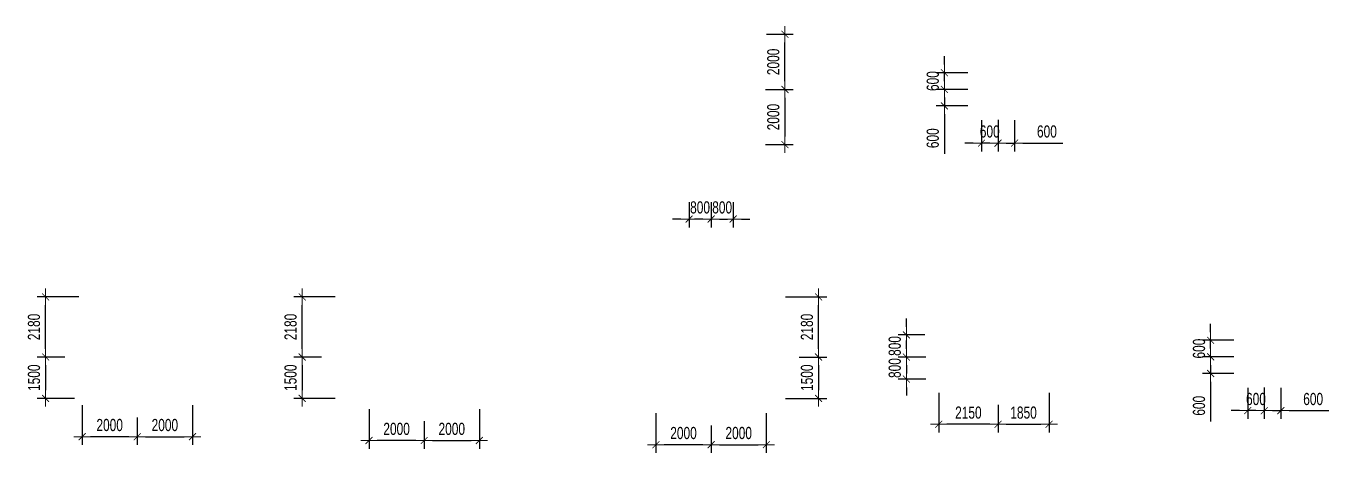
# Model space of a CAD drawing. Header units: millimetres. Extents: x -259680 to 389590, y -106473 to 139263.
# Drawn here: x 146719 to 193944, y 68122 to 83600 of the extents above; entities that cross this region are included whole.
import ezdxf

# ---------------------------------------------------------------- set-up
doc = ezdxf.new("R2010")
doc.units = ezdxf.units.MM
doc.layers.get('Defpoints').update_dxf_attribs({"color": 151, "lineweight": 9})
doc.layers.add('NDC_S_DIM', color=1, linetype='Continuous', lineweight=15)
doc.styles.add('NDC_DIM', font='', dxfattribs={"width": 0.75})
doc.styles.get('NDC_DIM').set_extended_font_data('Dotum')
doc.dimstyles.new('NDC_dim_200', dxfattribs={"dimscale": 200, "dimtxt": 2.2, "dimasz": 1.5, "dimexe": 1.5, "dimexo": 2.5, "dimgap": 1, "dimtad": 1, "dimdec": 0, "dimzin": 0, "dimdsep": 46, "dimtxsty": 'NDC_DIM', "dimblk": 'DIMMARK', "dimcen": 0.09, "dimdle": 1.2, "dimclrd": 1, "dimclre": 1, "dimclrt": 3, "dimadec": 0, "dimazin": 0, "dimtfac": 1, "dimtdec": 0, "dimtix": 1, "dimtofl": 0, "dimtmove": 0, "dimatfit": 3, "dimfxl": 6, "dimfxlon": 1, "dimtolj": 1, "dimtzin": 0, "dimarcsym": 0})

# ---------------------------------------------------------------- blocks, each defined once
blk = doc.blocks.new('DIMMARK')
at = {"layer": 'NDC_S_DIM', "color": 1}
blk.add_line((-1.5, 0), (1, 0), dxfattribs=at)
at = {"layer": 'NDC_S_DIM', "color": 2, "const_width": 0.1}
blk.add_lwpolyline([(-0.42, -0.42), (0.42, 0.42)], dxfattribs=at)
blk = doc.blocks.new('*D579')
at = {"layer": 'Defpoints', "color": 0, "ltscale": 100, "transparency": 16777216}
for p in [(171550, 77712), (172350, 77712), (172350, 76602)]:
    blk.add_point(p, dxfattribs=at)
at = {"layer": 'NDC_S_DIM', "color": 1, "lineweight": -2, "ltscale": 100, "transparency": 16777216}
for p, q in [((171550, 77212), (171550, 76302)), ((172350, 77212), (172350, 76302)), ((171250, 76602), (170950, 76602)), ((172650, 76602), (172950, 76602))]:
    blk.add_line(p, q, dxfattribs=at)
at = {"layer": 'NDC_S_DIM', "color": 1, "lineweight": -2, "ltscale": 100, "transparency": 16777216, "xscale": 300, "yscale": 300, "zscale": 300}
blk.add_blockref('DIMMARK', (171550, 76602), dxfattribs=at)
at = {"layer": 'NDC_S_DIM', "color": 1, "lineweight": -2, "ltscale": 100, "transparency": 16777216, "xscale": 300, "yscale": 300, "zscale": 300, "rotation": 180}
blk.add_blockref('DIMMARK', (172350, 76602), dxfattribs=at)
at = {"layer": 'NDC_S_DIM', "color": 3, "ltscale": 100, "transparency": 16777216, "insert": (171950, 77022), "char_height": 440, "attachment_point": 5, "style": 'NDC_DIM'}
blk.add_mtext('\\A1;800', dxfattribs=at)
blk = doc.blocks.new('*D580')
at = {"layer": 'Defpoints', "color": 0, "ltscale": 100, "transparency": 16777216}
for p in [(170750, 77712), (171550, 77712), (170750, 76602)]:
    blk.add_point(p, dxfattribs=at)
at = {"layer": 'NDC_S_DIM', "color": 1, "lineweight": -2, "ltscale": 100, "transparency": 16777216}
for p, q in [((170750, 77212), (170750, 76302)), ((171550, 77212), (171550, 76302)), ((170450, 76602), (170150, 76602)), ((171850, 76602), (172150, 76602))]:
    blk.add_line(p, q, dxfattribs=at)
at = {"layer": 'NDC_S_DIM', "color": 1, "lineweight": -2, "ltscale": 100, "transparency": 16777216, "xscale": 300, "yscale": 300, "zscale": 300}
blk.add_blockref('DIMMARK', (170750, 76602), dxfattribs=at)
at = {"layer": 'NDC_S_DIM', "color": 1, "lineweight": -2, "ltscale": 100, "transparency": 16777216, "xscale": 300, "yscale": 300, "zscale": 300, "rotation": 180}
blk.add_blockref('DIMMARK', (171550, 76602), dxfattribs=at)
at = {"layer": 'NDC_S_DIM', "color": 3, "ltscale": 100, "transparency": 16777216, "insert": (171150, 77022), "char_height": 440, "attachment_point": 5, "style": 'NDC_DIM'}
blk.add_mtext('\\A1;800', dxfattribs=at)
blk = doc.blocks.new('*D581')
at = {"layer": 'Defpoints', "color": 0, "ltscale": 100, "transparency": 16777216}
for p in [(173026, 81300), (173026, 79300), (174226, 79300)]:
    blk.add_point(p, dxfattribs=at)
at = {"layer": 'NDC_S_DIM', "color": 1, "lineweight": -2, "ltscale": 100, "transparency": 16777216}
for p, q in [((173526, 81300), (174526, 81300)), ((174226, 81000), (174226, 79600)), ((173526, 79300), (174526, 79300))]:
    blk.add_line(p, q, dxfattribs=at)
at = {"layer": 'NDC_S_DIM', "color": 1, "lineweight": -2, "ltscale": 100, "transparency": 16777216, "xscale": 300, "yscale": 300, "zscale": 300}
for p, rotation in [((174226, 81300), 90), ((174226, 79300), 270)]:
    blk.add_blockref('DIMMARK', p, dxfattribs=dict(at, rotation=rotation))
at = {"layer": 'NDC_S_DIM', "color": 3, "ltscale": 100, "transparency": 16777216, "insert": (173806, 80300), "char_height": 440, "attachment_point": 5, "rotation": 90, "style": 'NDC_DIM'}
blk.add_mtext('\\A1;2000', dxfattribs=at)
blk = doc.blocks.new('*D582')
at = {"layer": 'Defpoints', "color": 0, "ltscale": 100, "transparency": 16777216}
for p in [(173054, 83300), (174226, 83300), (173026, 81300)]:
    blk.add_point(p, dxfattribs=at)
at = {"layer": 'NDC_S_DIM', "color": 1, "lineweight": -2, "ltscale": 100, "transparency": 16777216}
for p, q in [((173554, 83300), (174526, 83300)), ((174226, 81600), (174226, 83000)), ((173526, 81300), (174526, 81300))]:
    blk.add_line(p, q, dxfattribs=at)
at = {"layer": 'NDC_S_DIM', "color": 1, "lineweight": -2, "ltscale": 100, "transparency": 16777216, "xscale": 300, "yscale": 300, "zscale": 300}
for p, rotation in [((174226, 83300), 90), ((174226, 81300), 270)]:
    blk.add_blockref('DIMMARK', p, dxfattribs=dict(at, rotation=rotation))
at = {"layer": 'NDC_S_DIM', "color": 3, "ltscale": 100, "transparency": 16777216, "insert": (173806, 82300), "char_height": 440, "attachment_point": 5, "rotation": 90, "style": 'NDC_DIM'}
blk.add_mtext('\\A1;2000', dxfattribs=at)
blk = doc.blocks.new('*D587')
at = {"layer": 'Defpoints', "color": 0, "ltscale": 100, "transparency": 16777216}
for p in [(150750, 69912), (152750, 70350), (152750, 68712)]:
    blk.add_point(p, dxfattribs=at)
at = {"layer": 'NDC_S_DIM', "color": 1, "lineweight": -2, "ltscale": 100, "transparency": 16777216}
for p, q in [((152750, 69850), (152750, 68412)), ((150750, 69412), (150750, 68412)), ((151050, 68712), (152450, 68712))]:
    blk.add_line(p, q, dxfattribs=at)
at = {"layer": 'NDC_S_DIM', "color": 1, "lineweight": -2, "ltscale": 100, "transparency": 16777216, "xscale": 300, "yscale": 300, "zscale": 300, "rotation": 180}
blk.add_blockref('DIMMARK', (150750, 68712), dxfattribs=at)
at = {"layer": 'NDC_S_DIM', "color": 1, "lineweight": -2, "ltscale": 100, "transparency": 16777216, "xscale": 300, "yscale": 300, "zscale": 300}
blk.add_blockref('DIMMARK', (152750, 68712), dxfattribs=at)
at = {"layer": 'NDC_S_DIM', "color": 3, "ltscale": 100, "transparency": 16777216, "insert": (151750, 69132), "char_height": 440, "attachment_point": 5, "style": 'NDC_DIM'}
blk.add_mtext('\\A1;2000', dxfattribs=at)
blk = doc.blocks.new('*D561')
at = {"layer": 'Defpoints', "color": 0, "ltscale": 100, "transparency": 16777216}
for p in [(148750, 70350), (150750, 69912), (148750, 68712)]:
    blk.add_point(p, dxfattribs=at)
at = {"layer": 'NDC_S_DIM', "color": 1, "lineweight": -2, "ltscale": 100, "transparency": 16777216}
for p, q in [((148750, 69850), (148750, 68412)), ((150750, 69412), (150750, 68412)), ((150450, 68712), (149050, 68712))]:
    blk.add_line(p, q, dxfattribs=at)
at = {"layer": 'NDC_S_DIM', "color": 1, "lineweight": -2, "ltscale": 100, "transparency": 16777216, "xscale": 300, "yscale": 300, "zscale": 300, "rotation": 180}
blk.add_blockref('DIMMARK', (148750, 68712), dxfattribs=at)
at = {"layer": 'NDC_S_DIM', "color": 1, "lineweight": -2, "ltscale": 100, "transparency": 16777216, "xscale": 300, "yscale": 300, "zscale": 300}
blk.add_blockref('DIMMARK', (150750, 68712), dxfattribs=at)
at = {"layer": 'NDC_S_DIM', "color": 3, "ltscale": 100, "transparency": 16777216, "insert": (149750, 69132), "char_height": 440, "attachment_point": 5, "style": 'NDC_DIM'}
blk.add_mtext('\\A1;2000', dxfattribs=at)
blk = doc.blocks.new('*D562')
at = {"layer": 'Defpoints', "color": 0, "ltscale": 100, "transparency": 16777216}
for p in [(148628, 71600), (147428, 70100), (148980, 70100)]:
    blk.add_point(p, dxfattribs=at)
at = {"layer": 'NDC_S_DIM', "color": 1, "lineweight": -2, "ltscale": 100, "transparency": 16777216}
for p, q in [((148128, 71600), (147128, 71600)), ((147428, 71300), (147428, 70400)), ((148480, 70100), (147128, 70100))]:
    blk.add_line(p, q, dxfattribs=at)
at = {"layer": 'NDC_S_DIM', "color": 1, "lineweight": -2, "ltscale": 100, "transparency": 16777216, "xscale": 300, "yscale": 300, "zscale": 300}
for p, rotation in [((147428, 71600), 90), ((147428, 70100), 270)]:
    blk.add_blockref('DIMMARK', p, dxfattribs=dict(at, rotation=rotation))
at = {"layer": 'NDC_S_DIM', "color": 3, "ltscale": 100, "transparency": 16777216, "insert": (147008, 70850), "char_height": 440, "attachment_point": 5, "rotation": 90, "style": 'NDC_DIM'}
blk.add_mtext('\\A1;1500', dxfattribs=at)
blk = doc.blocks.new('*D563')
at = {"layer": 'Defpoints', "color": 0, "ltscale": 100, "transparency": 16777216}
for p in [(147428, 73780), (150090, 73780), (148628, 71600)]:
    blk.add_point(p, dxfattribs=at)
at = {"layer": 'NDC_S_DIM', "color": 1, "lineweight": -2, "ltscale": 100, "transparency": 16777216}
for p, q in [((148628, 73780), (147128, 73780)), ((147428, 71900), (147428, 73480)), ((148128, 71600), (147128, 71600))]:
    blk.add_line(p, q, dxfattribs=at)
at = {"layer": 'NDC_S_DIM', "color": 1, "lineweight": -2, "ltscale": 100, "transparency": 16777216, "xscale": 300, "yscale": 300, "zscale": 300}
for p, rotation in [((147428, 73780), 90), ((147428, 71600), 270)]:
    blk.add_blockref('DIMMARK', p, dxfattribs=dict(at, rotation=rotation))
at = {"layer": 'NDC_S_DIM', "color": 3, "ltscale": 100, "transparency": 16777216, "insert": (147008, 72690), "char_height": 440, "attachment_point": 5, "rotation": 90, "style": 'NDC_DIM'}
blk.add_mtext('\\A1;2180', dxfattribs=at)
blk = doc.blocks.new('*D564')
at = {"layer": 'Defpoints', "color": 0, "ltscale": 100, "transparency": 16777216}
for p in [(163150, 70210), (161150, 69772), (163150, 68572)]:
    blk.add_point(p, dxfattribs=at)
at = {"layer": 'NDC_S_DIM', "color": 1, "lineweight": -2, "ltscale": 100, "transparency": 16777216}
for p, q in [((163150, 69710), (163150, 68272)), ((161150, 69272), (161150, 68272)), ((161450, 68572), (162850, 68572))]:
    blk.add_line(p, q, dxfattribs=at)
at = {"layer": 'NDC_S_DIM', "color": 1, "lineweight": -2, "ltscale": 100, "transparency": 16777216, "xscale": 300, "yscale": 300, "zscale": 300, "rotation": 180}
blk.add_blockref('DIMMARK', (161150, 68572), dxfattribs=at)
at = {"layer": 'NDC_S_DIM', "color": 1, "lineweight": -2, "ltscale": 100, "transparency": 16777216, "xscale": 300, "yscale": 300, "zscale": 300}
blk.add_blockref('DIMMARK', (163150, 68572), dxfattribs=at)
at = {"layer": 'NDC_S_DIM', "color": 3, "ltscale": 100, "transparency": 16777216, "insert": (162150, 68992), "char_height": 440, "attachment_point": 5, "style": 'NDC_DIM'}
blk.add_mtext('\\A1;2000', dxfattribs=at)
blk = doc.blocks.new('*D565')
at = {"layer": 'Defpoints', "color": 0, "ltscale": 100, "transparency": 16777216}
for p in [(159150, 70210), (161150, 69772), (159150, 68572)]:
    blk.add_point(p, dxfattribs=at)
at = {"layer": 'NDC_S_DIM', "color": 1, "lineweight": -2, "ltscale": 100, "transparency": 16777216}
for p, q in [((159150, 69710), (159150, 68272)), ((161150, 69272), (161150, 68272)), ((160850, 68572), (159450, 68572))]:
    blk.add_line(p, q, dxfattribs=at)
at = {"layer": 'NDC_S_DIM', "color": 1, "lineweight": -2, "ltscale": 100, "transparency": 16777216, "xscale": 300, "yscale": 300, "zscale": 300, "rotation": 180}
blk.add_blockref('DIMMARK', (159150, 68572), dxfattribs=at)
at = {"layer": 'NDC_S_DIM', "color": 1, "lineweight": -2, "ltscale": 100, "transparency": 16777216, "xscale": 300, "yscale": 300, "zscale": 300}
blk.add_blockref('DIMMARK', (161150, 68572), dxfattribs=at)
at = {"layer": 'NDC_S_DIM', "color": 3, "ltscale": 100, "transparency": 16777216, "insert": (160150, 68992), "char_height": 440, "attachment_point": 5, "style": 'NDC_DIM'}
blk.add_mtext('\\A1;2000', dxfattribs=at)
blk = doc.blocks.new('*D566')
at = {"layer": 'Defpoints', "color": 0, "ltscale": 100, "transparency": 16777216}
for p in [(157929, 71600), (156729, 70100), (158480, 70100)]:
    blk.add_point(p, dxfattribs=at)
at = {"layer": 'NDC_S_DIM', "color": 1, "lineweight": -2, "ltscale": 100, "transparency": 16777216}
for p, q in [((157429, 71600), (156429, 71600)), ((156729, 71300), (156729, 70400)), ((157929, 70100), (156429, 70100))]:
    blk.add_line(p, q, dxfattribs=at)
at = {"layer": 'NDC_S_DIM', "color": 1, "lineweight": -2, "ltscale": 100, "transparency": 16777216, "xscale": 300, "yscale": 300, "zscale": 300}
for p, rotation in [((156729, 71600), 90), ((156729, 70100), 270)]:
    blk.add_blockref('DIMMARK', p, dxfattribs=dict(at, rotation=rotation))
at = {"layer": 'NDC_S_DIM', "color": 3, "ltscale": 100, "transparency": 16777216, "insert": (156308, 70850), "char_height": 440, "attachment_point": 5, "rotation": 90, "style": 'NDC_DIM'}
blk.add_mtext('\\A1;1500', dxfattribs=at)
blk = doc.blocks.new('*D567')
at = {"layer": 'Defpoints', "color": 0, "ltscale": 100, "transparency": 16777216}
for p in [(156729, 73780), (159410, 73780), (157929, 71600)]:
    blk.add_point(p, dxfattribs=at)
at = {"layer": 'NDC_S_DIM', "color": 1, "lineweight": -2, "ltscale": 100, "transparency": 16777216}
for p, q in [((157929, 73780), (156429, 73780)), ((156729, 71900), (156729, 73480)), ((157429, 71600), (156429, 71600))]:
    blk.add_line(p, q, dxfattribs=at)
at = {"layer": 'NDC_S_DIM', "color": 1, "lineweight": -2, "ltscale": 100, "transparency": 16777216, "xscale": 300, "yscale": 300, "zscale": 300}
for p, rotation in [((156729, 73780), 90), ((156729, 71600), 270)]:
    blk.add_blockref('DIMMARK', p, dxfattribs=dict(at, rotation=rotation))
at = {"layer": 'NDC_S_DIM', "color": 3, "ltscale": 100, "transparency": 16777216, "insert": (156308, 72690), "char_height": 440, "attachment_point": 5, "rotation": 90, "style": 'NDC_DIM'}
blk.add_mtext('\\A1;2180', dxfattribs=at)
blk = doc.blocks.new('*D568')
at = {"layer": 'Defpoints', "color": 0, "ltscale": 100, "transparency": 16777216}
for p in [(173550, 70060), (171550, 69622), (173550, 68422)]:
    blk.add_point(p, dxfattribs=at)
at = {"layer": 'NDC_S_DIM', "color": 1, "lineweight": -2, "ltscale": 100, "transparency": 16777216}
for p, q in [((173550, 69560), (173550, 68122)), ((171550, 69122), (171550, 68122)), ((171850, 68422), (173250, 68422))]:
    blk.add_line(p, q, dxfattribs=at)
at = {"layer": 'NDC_S_DIM', "color": 1, "lineweight": -2, "ltscale": 100, "transparency": 16777216, "xscale": 300, "yscale": 300, "zscale": 300, "rotation": 180}
blk.add_blockref('DIMMARK', (171550, 68422), dxfattribs=at)
at = {"layer": 'NDC_S_DIM', "color": 1, "lineweight": -2, "ltscale": 100, "transparency": 16777216, "xscale": 300, "yscale": 300, "zscale": 300}
blk.add_blockref('DIMMARK', (173550, 68422), dxfattribs=at)
at = {"layer": 'NDC_S_DIM', "color": 3, "ltscale": 100, "transparency": 16777216, "insert": (172550, 68842), "char_height": 440, "attachment_point": 5, "style": 'NDC_DIM'}
blk.add_mtext('\\A1;2000', dxfattribs=at)
blk = doc.blocks.new('*D569')
at = {"layer": 'Defpoints', "color": 0, "ltscale": 100, "transparency": 16777216}
for p in [(169550, 70060), (171550, 69622), (169550, 68422)]:
    blk.add_point(p, dxfattribs=at)
at = {"layer": 'NDC_S_DIM', "color": 1, "lineweight": -2, "ltscale": 100, "transparency": 16777216}
for p, q in [((169550, 69560), (169550, 68122)), ((171550, 69122), (171550, 68122)), ((171250, 68422), (169850, 68422))]:
    blk.add_line(p, q, dxfattribs=at)
at = {"layer": 'NDC_S_DIM', "color": 1, "lineweight": -2, "ltscale": 100, "transparency": 16777216, "xscale": 300, "yscale": 300, "zscale": 300, "rotation": 180}
blk.add_blockref('DIMMARK', (169550, 68422), dxfattribs=at)
at = {"layer": 'NDC_S_DIM', "color": 1, "lineweight": -2, "ltscale": 100, "transparency": 16777216, "xscale": 300, "yscale": 300, "zscale": 300}
blk.add_blockref('DIMMARK', (171550, 68422), dxfattribs=at)
at = {"layer": 'NDC_S_DIM', "color": 3, "ltscale": 100, "transparency": 16777216, "insert": (170550, 68842), "char_height": 440, "attachment_point": 5, "style": 'NDC_DIM'}
blk.add_mtext('\\A1;2000', dxfattribs=at)
blk = doc.blocks.new('*D552')
at = {"layer": 'Defpoints', "color": 0, "ltscale": 100, "transparency": 16777216}
for p in [(174246, 71600), (173345, 70100), (175446, 70100)]:
    blk.add_point(p, dxfattribs=at)
at = {"layer": 'NDC_S_DIM', "color": 1, "lineweight": -2, "ltscale": 100, "transparency": 16777216}
for p, q in [((174746, 71600), (175746, 71600)), ((175446, 71300), (175446, 70400)), ((174246, 70100), (175746, 70100))]:
    blk.add_line(p, q, dxfattribs=at)
at = {"layer": 'NDC_S_DIM', "color": 1, "lineweight": -2, "ltscale": 100, "transparency": 16777216, "xscale": 300, "yscale": 300, "zscale": 300}
for p, rotation in [((175446, 71600), 90), ((175446, 70100), 270)]:
    blk.add_blockref('DIMMARK', p, dxfattribs=dict(at, rotation=rotation))
at = {"layer": 'NDC_S_DIM', "color": 3, "ltscale": 100, "transparency": 16777216, "insert": (175026, 70850), "char_height": 440, "attachment_point": 5, "rotation": 90, "style": 'NDC_DIM'}
blk.add_mtext('\\A1;1500', dxfattribs=at)
blk = doc.blocks.new('*D553')
at = {"layer": 'Defpoints', "color": 0, "ltscale": 100, "transparency": 16777216}
for p in [(172925, 73780), (175446, 73780), (174246, 71600)]:
    blk.add_point(p, dxfattribs=at)
at = {"layer": 'NDC_S_DIM', "color": 1, "lineweight": -2, "ltscale": 100, "transparency": 16777216}
for p, q in [((174246, 73780), (175746, 73780)), ((175446, 71900), (175446, 73480)), ((174746, 71600), (175746, 71600))]:
    blk.add_line(p, q, dxfattribs=at)
at = {"layer": 'NDC_S_DIM', "color": 1, "lineweight": -2, "ltscale": 100, "transparency": 16777216, "xscale": 300, "yscale": 300, "zscale": 300}
for p, rotation in [((175446, 73780), 90), ((175446, 71600), 270)]:
    blk.add_blockref('DIMMARK', p, dxfattribs=dict(at, rotation=rotation))
at = {"layer": 'NDC_S_DIM', "color": 3, "ltscale": 100, "transparency": 16777216, "insert": (175026, 72690), "char_height": 440, "attachment_point": 5, "rotation": 90, "style": 'NDC_DIM'}
blk.add_mtext('\\A1;2180', dxfattribs=at)
blk = doc.blocks.new('*D554')
at = {"layer": 'Defpoints', "color": 0, "ltscale": 100, "transparency": 16777216}
for p in [(183800, 70800), (181950, 70362), (183800, 69162)]:
    blk.add_point(p, dxfattribs=at)
at = {"layer": 'NDC_S_DIM', "color": 1, "lineweight": -2, "ltscale": 100, "transparency": 16777216}
for p, q in [((183800, 70300), (183800, 68862)), ((181950, 69862), (181950, 68862)), ((182250, 69162), (183500, 69162))]:
    blk.add_line(p, q, dxfattribs=at)
at = {"layer": 'NDC_S_DIM', "color": 1, "lineweight": -2, "ltscale": 100, "transparency": 16777216, "xscale": 300, "yscale": 300, "zscale": 300, "rotation": 180}
blk.add_blockref('DIMMARK', (181950, 69162), dxfattribs=at)
at = {"layer": 'NDC_S_DIM', "color": 1, "lineweight": -2, "ltscale": 100, "transparency": 16777216, "xscale": 300, "yscale": 300, "zscale": 300}
blk.add_blockref('DIMMARK', (183800, 69162), dxfattribs=at)
at = {"layer": 'NDC_S_DIM', "color": 3, "ltscale": 100, "transparency": 16777216, "insert": (182875, 69582), "char_height": 440, "attachment_point": 5, "style": 'NDC_DIM'}
blk.add_mtext('\\A1;1850', dxfattribs=at)
blk = doc.blocks.new('*D555')
at = {"layer": 'Defpoints', "color": 0, "ltscale": 100, "transparency": 16777216}
for p in [(179800, 70800), (181950, 70362), (179800, 69162)]:
    blk.add_point(p, dxfattribs=at)
at = {"layer": 'NDC_S_DIM', "color": 1, "lineweight": -2, "ltscale": 100, "transparency": 16777216}
for p, q in [((179800, 70300), (179800, 68862)), ((181950, 69862), (181950, 68862)), ((181650, 69162), (180100, 69162))]:
    blk.add_line(p, q, dxfattribs=at)
at = {"layer": 'NDC_S_DIM', "color": 1, "lineweight": -2, "ltscale": 100, "transparency": 16777216, "xscale": 300, "yscale": 300, "zscale": 300, "rotation": 180}
blk.add_blockref('DIMMARK', (179800, 69162), dxfattribs=at)
at = {"layer": 'NDC_S_DIM', "color": 1, "lineweight": -2, "ltscale": 100, "transparency": 16777216, "xscale": 300, "yscale": 300, "zscale": 300}
blk.add_blockref('DIMMARK', (181950, 69162), dxfattribs=at)
at = {"layer": 'NDC_S_DIM', "color": 3, "ltscale": 100, "transparency": 16777216, "insert": (180875, 69582), "char_height": 440, "attachment_point": 5, "style": 'NDC_DIM'}
blk.add_mtext('\\A1;2150', dxfattribs=at)
blk = doc.blocks.new('*D556')
at = {"layer": 'Defpoints', "color": 0, "ltscale": 100, "transparency": 16777216}
for p in [(179828, 71600), (178628, 70800), (179828, 70800)]:
    blk.add_point(p, dxfattribs=at)
at = {"layer": 'NDC_S_DIM', "color": 1, "lineweight": -2, "ltscale": 100, "transparency": 16777216}
for p, q in [((178628, 71900), (178628, 72200)), ((179328, 71600), (178328, 71600)), ((179328, 70800), (178328, 70800)), ((178628, 70500), (178628, 70200))]:
    blk.add_line(p, q, dxfattribs=at)
at = {"layer": 'NDC_S_DIM', "color": 1, "lineweight": -2, "ltscale": 100, "transparency": 16777216, "xscale": 300, "yscale": 300, "zscale": 300}
for p, rotation in [((178628, 71600), 270), ((178628, 70800), 90)]:
    blk.add_blockref('DIMMARK', p, dxfattribs=dict(at, rotation=rotation))
at = {"layer": 'NDC_S_DIM', "color": 3, "ltscale": 100, "transparency": 16777216, "insert": (178208, 71200), "char_height": 440, "attachment_point": 5, "rotation": 90, "style": 'NDC_DIM'}
blk.add_mtext('\\A1;800', dxfattribs=at)
blk = doc.blocks.new('*D557')
at = {"layer": 'Defpoints', "color": 0, "ltscale": 100, "transparency": 16777216}
for p in [(178628, 72400), (179800, 72400), (179828, 71600)]:
    blk.add_point(p, dxfattribs=at)
at = {"layer": 'NDC_S_DIM', "color": 1, "lineweight": -2, "ltscale": 100, "transparency": 16777216}
for p, q in [((178628, 72700), (178628, 73000)), ((179300, 72400), (178328, 72400)), ((179328, 71600), (178328, 71600)), ((178628, 71300), (178628, 71000))]:
    blk.add_line(p, q, dxfattribs=at)
at = {"layer": 'NDC_S_DIM', "color": 1, "lineweight": -2, "ltscale": 100, "transparency": 16777216, "xscale": 300, "yscale": 300, "zscale": 300}
for p, rotation in [((178628, 72400), 270), ((178628, 71600), 90)]:
    blk.add_blockref('DIMMARK', p, dxfattribs=dict(at, rotation=rotation))
at = {"layer": 'NDC_S_DIM', "color": 3, "ltscale": 100, "transparency": 16777216, "insert": (178208, 72000), "char_height": 440, "attachment_point": 5, "rotation": 90, "style": 'NDC_DIM'}
blk.add_mtext('\\A1;800', dxfattribs=at)
blk = doc.blocks.new('*D523')
at = {"layer": 'Defpoints', "color": 0, "ltscale": 100, "transparency": 16777216}
for p in [(181350, 80684), (181950, 80700), (181950, 79355)]:
    blk.add_point(p, dxfattribs=at)
at = {"layer": 'NDC_S_DIM', "color": 1, "lineweight": -2, "ltscale": 100, "transparency": 16777216}
for p, q in [((181350, 80184), (181350, 79055)), ((181950, 80200), (181950, 79055)), ((181050, 79355), (180750, 79355)), ((182250, 79355), (182550, 79355))]:
    blk.add_line(p, q, dxfattribs=at)
at = {"layer": 'NDC_S_DIM', "color": 1, "lineweight": -2, "ltscale": 100, "transparency": 16777216, "xscale": 300, "yscale": 300, "zscale": 300}
blk.add_blockref('DIMMARK', (181350, 79355), dxfattribs=at)
at = {"layer": 'NDC_S_DIM', "color": 1, "lineweight": -2, "ltscale": 100, "transparency": 16777216, "xscale": 300, "yscale": 300, "zscale": 300, "rotation": 180}
blk.add_blockref('DIMMARK', (181950, 79355), dxfattribs=at)
at = {"layer": 'NDC_S_DIM', "color": 3, "ltscale": 100, "transparency": 16777216, "insert": (181650, 79775), "char_height": 440, "attachment_point": 5, "style": 'NDC_DIM'}
blk.add_mtext('\\A1;600', dxfattribs=at)
blk = doc.blocks.new('*D524')
at = {"layer": 'Defpoints', "color": 0, "ltscale": 100, "transparency": 16777216}
for p in [(181950, 80700), (182550, 80684), (182550, 79355)]:
    blk.add_point(p, dxfattribs=at)
at = {"layer": 'NDC_S_DIM', "color": 1, "lineweight": -2, "ltscale": 100, "transparency": 16777216}
for p, q in [((181950, 80200), (181950, 79055)), ((182550, 80184), (182550, 79055)), ((181650, 79355), (181350, 79355)), ((182850, 79355), (184294, 79355))]:
    blk.add_line(p, q, dxfattribs=at)
at = {"layer": 'NDC_S_DIM', "color": 1, "lineweight": -2, "ltscale": 100, "transparency": 16777216, "xscale": 300, "yscale": 300, "zscale": 300}
blk.add_blockref('DIMMARK', (181950, 79355), dxfattribs=at)
at = {"layer": 'NDC_S_DIM', "color": 1, "lineweight": -2, "ltscale": 100, "transparency": 16777216, "xscale": 300, "yscale": 300, "zscale": 300, "rotation": 180}
blk.add_blockref('DIMMARK', (182550, 79355), dxfattribs=at)
at = {"layer": 'NDC_S_DIM', "color": 3, "ltscale": 100, "transparency": 16777216, "insert": (183722, 79775), "char_height": 440, "attachment_point": 5, "style": 'NDC_DIM'}
blk.add_mtext('\\A1;600', dxfattribs=at)
blk = doc.blocks.new('*D449')
at = {"layer": 'Defpoints', "color": 0, "ltscale": 100, "transparency": 16777216}
for p in [(180006, 81905), (181350, 81905), (181350, 81305)]:
    blk.add_point(p, dxfattribs=at)
at = {"layer": 'NDC_S_DIM', "color": 1, "lineweight": -2, "ltscale": 100, "transparency": 16777216}
for p, q in [((180006, 82205), (180006, 82505)), ((180850, 81905), (179706, 81905)), ((180850, 81305), (179706, 81305)), ((180006, 81005), (180006, 80705))]:
    blk.add_line(p, q, dxfattribs=at)
at = {"layer": 'NDC_S_DIM', "color": 1, "lineweight": -2, "ltscale": 100, "transparency": 16777216, "xscale": 300, "yscale": 300, "zscale": 300}
for p, rotation in [((180006, 81905), 270), ((180006, 81305), 90)]:
    blk.add_blockref('DIMMARK', p, dxfattribs=dict(at, rotation=rotation))
at = {"layer": 'NDC_S_DIM', "color": 3, "ltscale": 100, "transparency": 16777216, "insert": (179586, 81605), "char_height": 440, "attachment_point": 5, "rotation": 90, "style": 'NDC_DIM'}
blk.add_mtext('\\A1;600', dxfattribs=at)
blk = doc.blocks.new('*D450')
at = {"layer": 'Defpoints', "color": 0, "ltscale": 100, "transparency": 16777216}
for p in [(181350, 81305), (180006, 80705), (181350, 80705)]:
    blk.add_point(p, dxfattribs=at)
at = {"layer": 'NDC_S_DIM', "color": 1, "lineweight": -2, "ltscale": 100, "transparency": 16777216}
for p, q in [((180006, 81605), (180006, 81905)), ((180850, 81305), (179706, 81305)), ((180850, 80705), (179706, 80705)), ((180006, 80405), (180006, 78961))]:
    blk.add_line(p, q, dxfattribs=at)
at = {"layer": 'NDC_S_DIM', "color": 1, "lineweight": -2, "ltscale": 100, "transparency": 16777216, "xscale": 300, "yscale": 300, "zscale": 300}
for p, rotation in [((180006, 81305), 270), ((180006, 80705), 90)]:
    blk.add_blockref('DIMMARK', p, dxfattribs=dict(at, rotation=rotation))
at = {"layer": 'NDC_S_DIM', "color": 3, "ltscale": 100, "transparency": 16777216, "insert": (179586, 79533), "char_height": 440, "attachment_point": 5, "rotation": 90, "style": 'NDC_DIM'}
blk.add_mtext('\\A1;600', dxfattribs=at)
blk = doc.blocks.new('*D451')
at = {"layer": 'Defpoints', "color": 0, "ltscale": 100, "transparency": 16777216}
for p in [(191000, 70984), (191600, 71000), (191600, 69655)]:
    blk.add_point(p, dxfattribs=at)
at = {"layer": 'NDC_S_DIM', "color": 1, "lineweight": -2, "ltscale": 100, "transparency": 16777216}
for p, q in [((191000, 70484), (191000, 69355)), ((191600, 70500), (191600, 69355)), ((190700, 69655), (190400, 69655)), ((191900, 69655), (192200, 69655))]:
    blk.add_line(p, q, dxfattribs=at)
at = {"layer": 'NDC_S_DIM', "color": 1, "lineweight": -2, "ltscale": 100, "transparency": 16777216, "xscale": 300, "yscale": 300, "zscale": 300}
blk.add_blockref('DIMMARK', (191000, 69655), dxfattribs=at)
at = {"layer": 'NDC_S_DIM', "color": 1, "lineweight": -2, "ltscale": 100, "transparency": 16777216, "xscale": 300, "yscale": 300, "zscale": 300, "rotation": 180}
blk.add_blockref('DIMMARK', (191600, 69655), dxfattribs=at)
at = {"layer": 'NDC_S_DIM', "color": 3, "ltscale": 100, "transparency": 16777216, "insert": (191300, 70075), "char_height": 440, "attachment_point": 5, "style": 'NDC_DIM'}
blk.add_mtext('\\A1;600', dxfattribs=at)
blk = doc.blocks.new('*D452')
at = {"layer": 'Defpoints', "color": 0, "ltscale": 100, "transparency": 16777216}
for p in [(191600, 71000), (192200, 70984), (192200, 69655)]:
    blk.add_point(p, dxfattribs=at)
at = {"layer": 'NDC_S_DIM', "color": 1, "lineweight": -2, "ltscale": 100, "transparency": 16777216}
for p, q in [((191600, 70500), (191600, 69355)), ((192200, 70484), (192200, 69355)), ((191300, 69655), (191000, 69655)), ((192500, 69655), (193944, 69655))]:
    blk.add_line(p, q, dxfattribs=at)
at = {"layer": 'NDC_S_DIM', "color": 1, "lineweight": -2, "ltscale": 100, "transparency": 16777216, "xscale": 300, "yscale": 300, "zscale": 300}
blk.add_blockref('DIMMARK', (191600, 69655), dxfattribs=at)
at = {"layer": 'NDC_S_DIM', "color": 1, "lineweight": -2, "ltscale": 100, "transparency": 16777216, "xscale": 300, "yscale": 300, "zscale": 300, "rotation": 180}
blk.add_blockref('DIMMARK', (192200, 69655), dxfattribs=at)
at = {"layer": 'NDC_S_DIM', "color": 3, "ltscale": 100, "transparency": 16777216, "insert": (193372, 70075), "char_height": 440, "attachment_point": 5, "style": 'NDC_DIM'}
blk.add_mtext('\\A1;600', dxfattribs=at)
blk = doc.blocks.new('*D453')
at = {"layer": 'Defpoints', "color": 0, "ltscale": 100, "transparency": 16777216}
for p in [(189656, 72205), (191000, 72205), (191000, 71605)]:
    blk.add_point(p, dxfattribs=at)
at = {"layer": 'NDC_S_DIM', "color": 1, "lineweight": -2, "ltscale": 100, "transparency": 16777216}
for p, q in [((189656, 72505), (189656, 72805)), ((190500, 72205), (189356, 72205)), ((190500, 71605), (189356, 71605)), ((189656, 71305), (189656, 71005))]:
    blk.add_line(p, q, dxfattribs=at)
at = {"layer": 'NDC_S_DIM', "color": 1, "lineweight": -2, "ltscale": 100, "transparency": 16777216, "xscale": 300, "yscale": 300, "zscale": 300}
for p, rotation in [((189656, 72205), 270), ((189656, 71605), 90)]:
    blk.add_blockref('DIMMARK', p, dxfattribs=dict(at, rotation=rotation))
at = {"layer": 'NDC_S_DIM', "color": 3, "ltscale": 100, "transparency": 16777216, "insert": (189236, 71905), "char_height": 440, "attachment_point": 5, "rotation": 90, "style": 'NDC_DIM'}
blk.add_mtext('\\A1;600', dxfattribs=at)
blk = doc.blocks.new('*D454')
at = {"layer": 'Defpoints', "color": 0, "ltscale": 100, "transparency": 16777216}
for p in [(191000, 71605), (189656, 71005), (191000, 71005)]:
    blk.add_point(p, dxfattribs=at)
at = {"layer": 'NDC_S_DIM', "color": 1, "lineweight": -2, "ltscale": 100, "transparency": 16777216}
for p, q in [((189656, 71905), (189656, 72205)), ((190500, 71605), (189356, 71605)), ((190500, 71005), (189356, 71005)), ((189656, 70705), (189656, 69261))]:
    blk.add_line(p, q, dxfattribs=at)
at = {"layer": 'NDC_S_DIM', "color": 1, "lineweight": -2, "ltscale": 100, "transparency": 16777216, "xscale": 300, "yscale": 300, "zscale": 300}
for p, rotation in [((189656, 71605), 270), ((189656, 71005), 90)]:
    blk.add_blockref('DIMMARK', p, dxfattribs=dict(at, rotation=rotation))
at = {"layer": 'NDC_S_DIM', "color": 3, "ltscale": 100, "transparency": 16777216, "insert": (189236, 69833), "char_height": 440, "attachment_point": 5, "rotation": 90, "style": 'NDC_DIM'}
blk.add_mtext('\\A1;600', dxfattribs=at)

msp = doc.modelspace()

# ---------------------------------------------------------------- dimensions: what is measured, and where the dimension line sits
at = {"layer": 'NDC_S_DIM', "ltscale": 100}
for base, p1, p2, angle, picture, middle in [((174225.9, 83300), (173025.9, 81300), (173054.3, 83300), 90, '*D582', (173805.6, 82300)), ((180006.3, 81905.3), (181350, 81305.3), (181350, 81905.3), 90, '*D449', (179586, 81605.3)), ((174225.9, 79300), (173025.9, 81300), (173025.9, 79300), 270, '*D581', (173805.6, 80300)), ((170750, 76602), (171550, 77711.8), (170750, 77711.8), 180, '*D580', (171150, 77022.3)), ((147428.4, 73779.6), (148628.4, 71600), (150090, 73779.6), 90, '*D563', (147008.1, 72689.8)), ((156728.6, 73779.6), (157928.6, 71600), (159410.2, 73779.6), 90, '*D567', (156308.3, 72689.8)), ((175446.4, 73779.6), (174246.4, 71600), (172924.8, 73779.6), 90, '*D553', (175026.1, 72689.8)), ((178628.4, 72400), (179828.4, 71600), (179800, 72400), 90, '*D557', (178208.1, 72000)), ((189656.3, 72205.3), (191000, 71605.3), (191000, 72205.3), 90, '*D453', (189236, 71905.3)), ((147428.4, 70100.2), (148628.4, 71600), (148980, 70100.2), 270, '*D562', (147008.1, 70850.1)), ((156728.6, 70100.2), (157928.6, 71600), (158480.2, 70100.2), 270, '*D566', (156308.3, 70850.1)), ((175446.4, 70100.2), (174246.4, 71600), (173344.8, 70100.2), 270, '*D552', (175026.1, 70850.1)), ((178628.4, 70800), (179828.4, 71600), (179828.4, 70800), 270, '*D556', (178208.1, 71200)), ((179800, 69161.7), (181950, 70361.7), (179800, 70800), 180, '*D555', (180875, 69582)), ((148750, 68711.7), (150750, 69911.7), (148750, 70350), 180, '*D561', (149750, 69132)), ((159150, 68571.7), (161150, 69771.7), (159150, 70210), 180, '*D565', (160150, 68992)), ((169550, 68421.7), (171550, 69621.7), (169550, 70060), 180, '*D569', (170550, 68842))]:
    dim = msp.add_linear_dim(base=base, p1=p1, p2=p2, angle=angle, dimstyle='NDC_dim_200', dxfattribs=at)
    dim.commit()
    dim.dimension.update_dxf_attribs({"geometry": picture, "text_midpoint": middle})
for base, p1, p2, picture, middle in [((180006.3, 80705.3), (181350, 81305.3), (181350, 80705.3), '*D450', (180006.3, 79533.3)), ((189656.3, 71005.3), (191000, 71605.3), (191000, 71005.3), '*D454', (189656.3, 69833.3))]:
    dim = msp.add_linear_dim(base=base, p1=p1, p2=p2, angle=90, dimstyle='NDC_dim_200', dxfattribs=at)
    dim.commit()
    dim.dimension.update_dxf_attribs({"geometry": picture, "text_midpoint": middle, "dimtype": 160})
for base, p1, p2, picture, middle in [((181950, 79354.5), (181350, 80684.5), (181950, 80700), '*D523', (181650, 79774.8)), ((172350, 76602), (171550, 77711.8), (172350, 77711.8), '*D579', (171950, 77022.3)), ((191600, 69654.5), (191000, 70984.5), (191600, 71000), '*D451', (191300, 70074.8)), ((183800, 69161.7), (181950, 70361.7), (183800, 70800), '*D554', (182875, 69582)), ((152750, 68711.7), (150750, 69911.7), (152750, 70350), '*D587', (151750, 69132)), ((163150, 68571.7), (161150, 69771.7), (163150, 70210), '*D564', (162150, 68992)), ((173550, 68421.7), (171550, 69621.7), (173550, 70060), '*D568', (172550, 68842))]:
    dim = msp.add_linear_dim(base=base, p1=p1, p2=p2, dimstyle='NDC_dim_200', dxfattribs=at)
    dim.commit()
    dim.dimension.update_dxf_attribs({"geometry": picture, "text_midpoint": middle})
for base, p1, p2, picture, middle in [((182550, 79354.5), (181950, 80700), (182550, 80684.5), '*D524', (183722.1, 79354.5)), ((192200, 69654.5), (191600, 71000), (192200, 70984.5), '*D452', (193372.1, 69654.5))]:
    dim = msp.add_linear_dim(base=base, p1=p1, p2=p2, dimstyle='NDC_dim_200', dxfattribs=at)
    dim.commit()
    dim.dimension.update_dxf_attribs({"geometry": picture, "text_midpoint": middle, "dimtype": 160})

doc.saveas('drawing.dxf')
